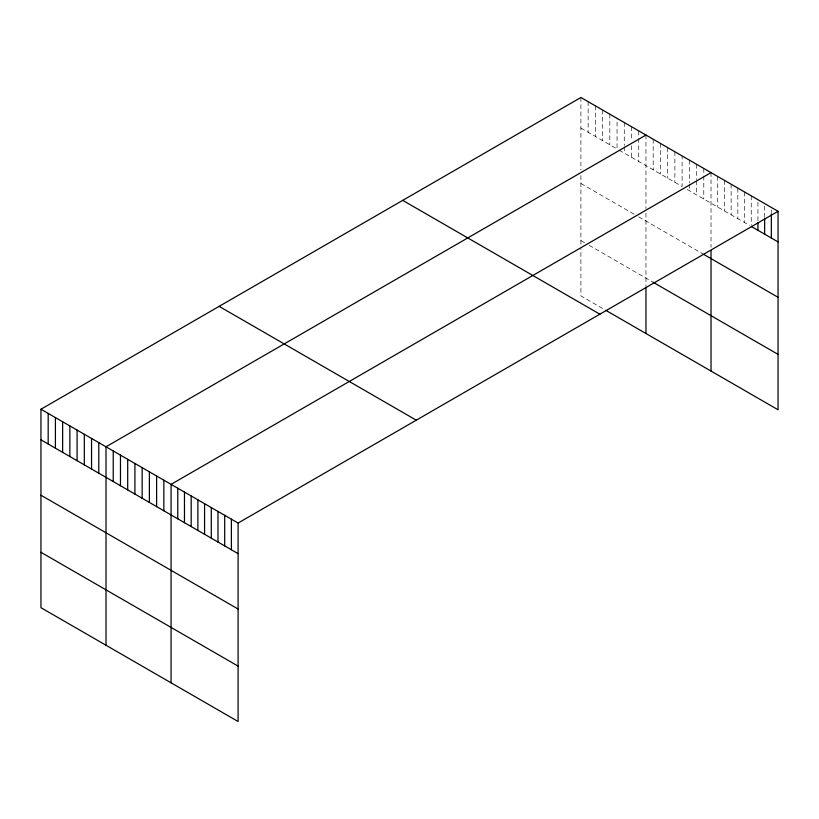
<?xml version="1.0" encoding="UTF-8"?>
<svg xmlns="http://www.w3.org/2000/svg" width="819" height="819" viewBox="0 0 819 819"><rect width="100%" height="100%" fill="white"/><g stroke="black" fill="none" stroke-linecap="round" stroke-linejoin="round"><path stroke-width="0.61" stroke-dasharray="4.09 3.07" d="M580.906 128.081L617.045 148.945L617.045 118.356M619.113 150.143L682.104 186.507L682.104 155.917M687.274 189.496L749.324 225.317M580.906 183.476L634.602 214.486M638.738 216.871L703.787 254.422M580.906 240.551L587.1 244.134M589.168 245.321L653.193 282.289M602.589 308.466L580.906 295.946L580.906 248.464M771.344 209.992L771.344 212.541M764.649 206.122L764.649 217.598M757.944 202.252L757.944 221.376M751.238 195.833L751.238 225.153M744.532 191.963L744.532 222.553M737.837 188.094L737.837 218.683M731.132 184.224L731.132 214.813M724.426 180.354L724.426 210.944M717.72 176.484L717.72 207.074M711.025 172.614L711.025 247.297M703.787 168.438L703.787 174.816M703.787 176.085L703.787 199.027M696.559 164.261L696.559 179.566M696.559 180.835L696.559 194.861M689.332 160.094L689.332 183.036M689.332 184.316L689.332 190.684M674.876 151.74L674.876 182.34M667.649 147.574L667.649 178.163M660.421 143.397L660.421 173.986M653.193 139.22L653.193 169.82M645.966 135.053L645.966 208.599M645.966 213.124L645.966 286.026M638.738 130.876L638.738 137.254M638.738 138.524L638.738 161.466M631.5 126.699L631.5 140.725M631.5 145.823L631.5 157.299M624.273 122.533L624.273 145.475M624.273 146.755L624.273 153.122M609.817 114.189L609.817 144.779M602.589 110.012L602.589 140.602M595.362 105.835L595.362 136.425M588.134 101.669L588.134 132.258M580.906 97.492L580.906 169.912M580.906 175.563L580.906 246.202"/><path stroke-width="1.23" d="M40.95 409.234L238.094 523.054L238.094 721.508L40.95 607.688L40.95 409.234L580.906 97.492L778.05 211.312L778.05 409.766L605.691 310.258M645.966 135.053L106.009 446.795L106.009 645.249M711.025 172.614L171.069 484.357L171.069 682.811M238.094 523.054L778.05 211.312M751.238 226.423L778.05 241.902M703.787 254.422L778.05 297.297M653.193 282.289L778.05 354.371M402.723 200.368L599.866 314.189M219.134 306.357L416.277 420.178M40.95 439.823L238.094 553.644M40.95 495.219L238.094 609.039M40.95 552.293L238.094 666.113M771.344 213.81L771.344 238.032M764.649 218.868L764.649 234.162M757.944 222.645L757.944 230.293M711.025 250.686L711.025 371.068M645.966 287.162L645.966 333.507M231.388 519.185L231.388 549.774M224.693 515.315L224.693 545.904M217.987 511.445L217.987 542.035M211.282 507.575L211.282 538.165M204.576 503.705L204.576 534.295M197.881 499.836L197.881 530.425M191.175 495.966L191.175 526.556M184.47 492.096L184.47 522.686M177.774 488.226L177.774 518.816M163.841 480.18L163.841 510.769M156.613 476.003L156.613 506.603M149.375 471.836L149.375 502.426M142.148 467.659L142.148 498.249M134.92 463.482L134.92 494.082M127.692 459.316L127.692 489.905M120.465 455.139L120.465 485.728M113.237 450.962L113.237 481.562M98.782 442.618L98.782 473.208M91.554 438.441L91.554 469.041M84.326 434.275L84.326 464.864M77.088 430.098L77.088 460.688M69.861 425.921L69.861 456.521M62.633 421.754L62.633 452.344M55.405 417.577L55.405 448.167M48.178 413.4L48.178 444"/></g></svg>
